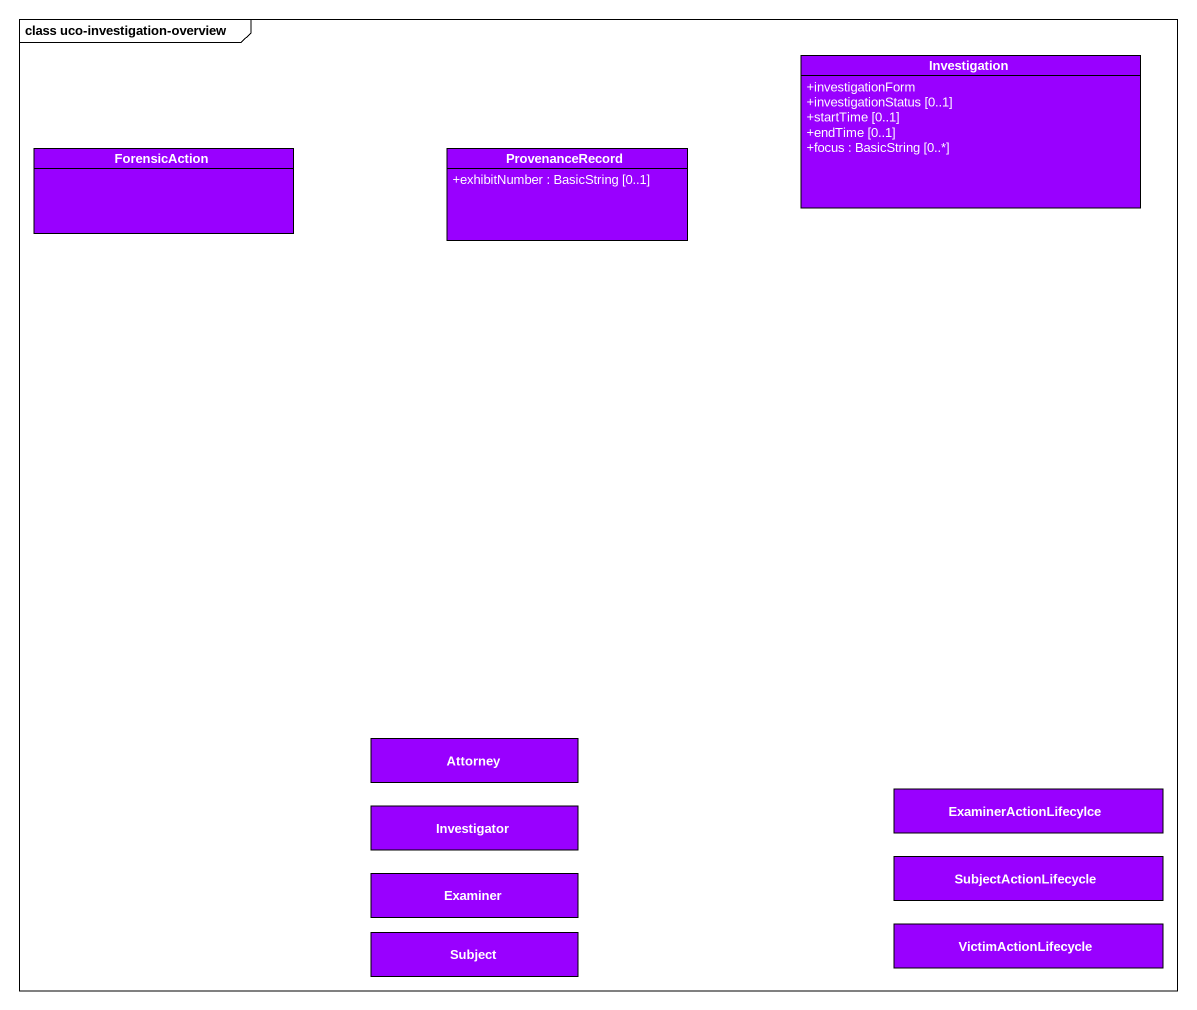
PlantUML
@startuml
mainframe class uco-investigation-overview
hide circle
hide empty members
skinparam classAttributeIconSize 0
class Investigation #9900FF {
  +investigationForm
  +investigationStatus [0..1]
  +startTime [0..1]
  +endTime [0..1]
  +focus : BasicString [0..*]
}
class ForensicAction #9900FF
class ProvenanceRecord #9900FF {
  +exhibitNumber : BasicString [0..1]
}
class Attorney #9900FF
class ExaminerActionLifecylce #9900FF
class Investigator #9900FF
class Examiner #9900FF
class SubjectActionLifecycle #9900FF
class Subject #9900FF
class VictimActionLifecycle #9900FF
@enduml
